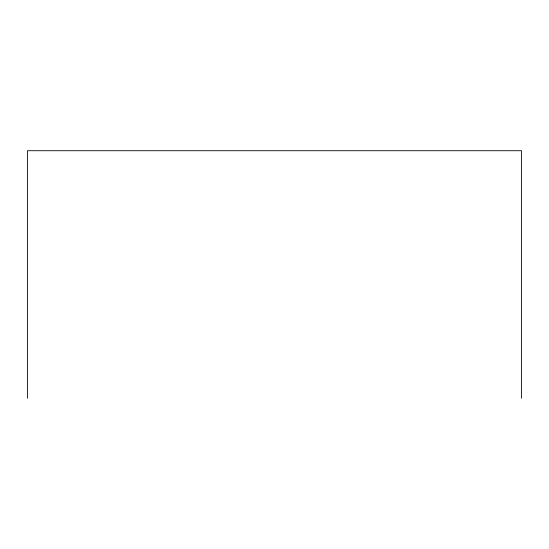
<?xml version="1.0" encoding="UTF-8"?>
<svg xmlns="http://www.w3.org/2000/svg" width="549" height="549" viewBox="0 0 549 549"><rect width="100%" height="100%" fill="white"/><g stroke="black" fill="none" stroke-linecap="round" stroke-linejoin="round"><path stroke-width="0.82" d="M521.55 398.286L521.55 150.714L27.45 150.714L27.45 398.286"/></g></svg>
